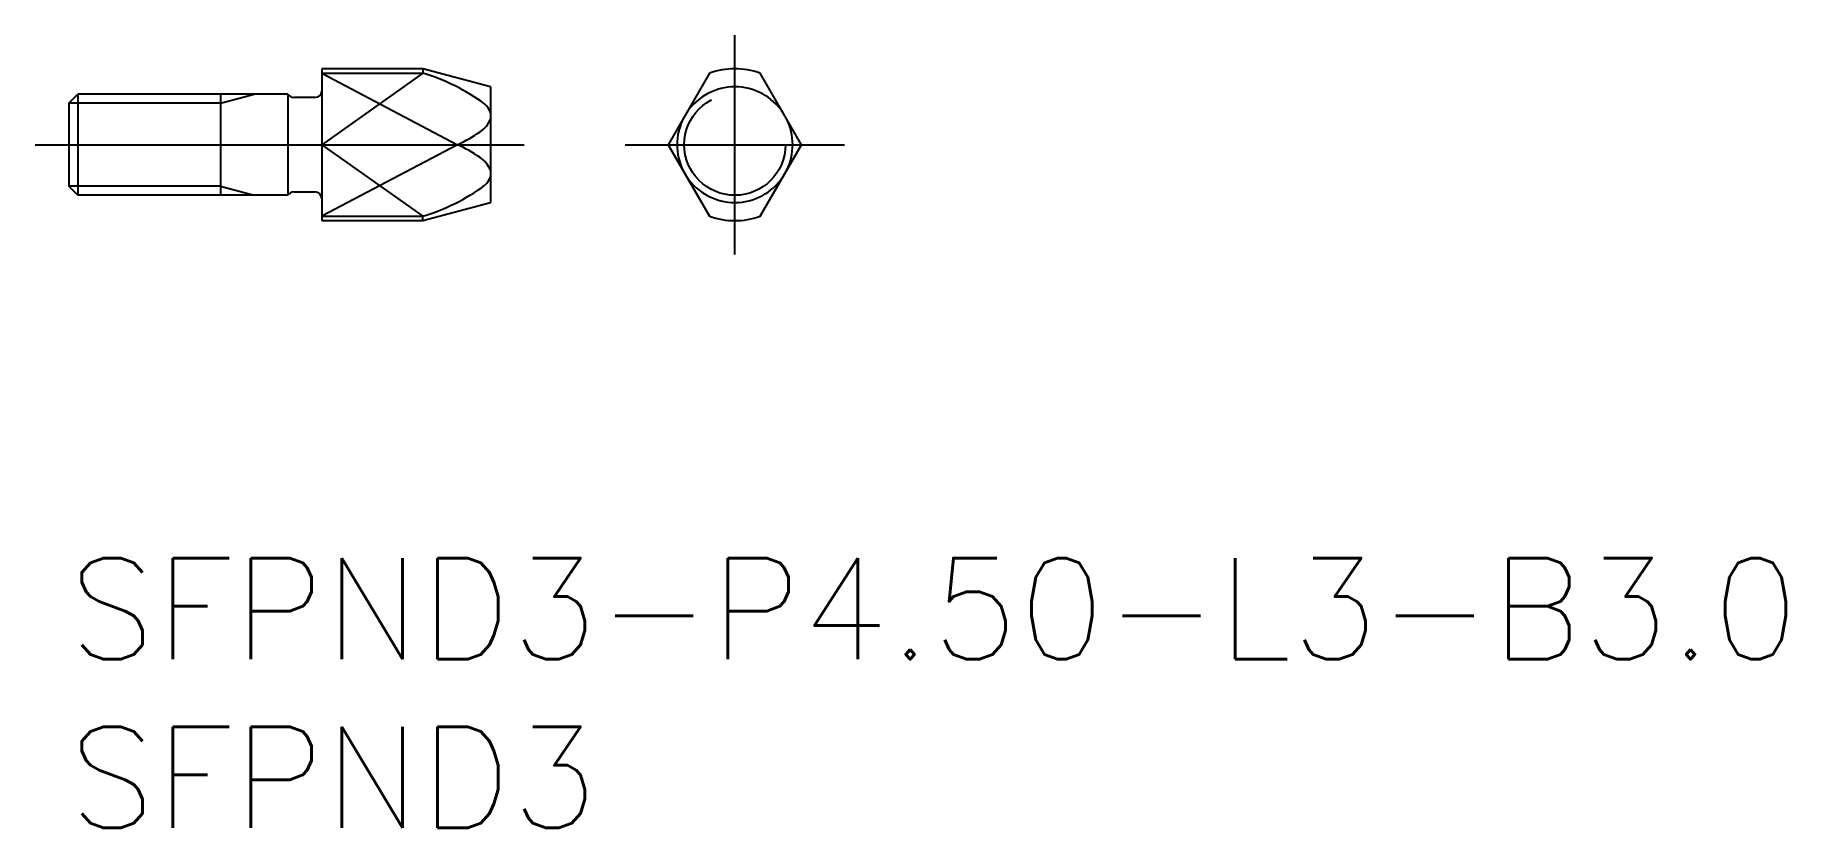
# Model space of a CAD drawing. Extents: x -1 to 50.9, y -8 to 15.5.
import ezdxf

# ---------------------------------------------------------------- set-up
doc = ezdxf.new("R2010")
doc.units = 0
doc.header["$LTSCALE"] = 0.5
doc.linetypes.add('CENTER', pattern=[50.8, 31.75, -6.35, 6.35, -6.35])
doc.linetypes.add('DASHED', pattern=[19.05, 12.7, -6.35])
for name, color, linetype in [('MSM_CENTER', 1, 'CENTER'), ('MSM_CONTINUOUS', 7, 'CONTINUOUS'), ('MSM_DASHED', 4, 'DASHED'), ('MSM_NARROW', 5, 'CONTINUOUS'), ('MSM_PART_NUMBER', 7, 'CONTINUOUS')]:
    doc.layers.add(name, color=color, linetype=linetype)
doc.styles.get("Standard").update_dxf_attribs({"font": 'txt.shx', "height": 0.5, "bigfont": 'bigfont.shx'})

# ---------------------------------------------------------------- blocks, each defined once
blk = doc.blocks.new('*U17')
at = {"layer": 'MSM_PART_NUMBER'}
blk.add_text('SFPND3-P4.50-L3-B3.0', height=3, dxfattribs=at).set_placement((0, -3))
blk = doc.blocks.new('*U18')
at = {"layer": 'MSM_PART_NUMBER'}
blk.add_text('SFPND3', height=3, dxfattribs=at).set_placement((0, -8))

msp = doc.modelspace()

# ---------------------------------------------------------------- linework, layer by layer
at = {"layer": 'MSM_CENTER'}
for p, q in [((19.75, 9), (19.75, 15.5)), ((-1, 12.25), (13.5, 12.25)), ((16.5, 12.25), (23, 12.25))]:
    msp.add_line(p, q, dxfattribs=at)
at = {"layer": 'MSM_CONTINUOUS'}
for p, q in [((10.5, 14.5), (7.5, 14.5)), ((7.5, 14.5), (7.5, 10)), ((7.5, 14.371), (10.5, 14.371)), ((12.5, 13.964), (10.5, 14.5)), ((10.5, 14.5), (10.5, 14.371)), ((19, 14.371), (17.775, 12.25)), ((21.725, 12.25), (20.5, 14.371)), ((0, 13.479), (0.27, 13.75)), ((0.27, 13.75), (0.27, 10.75)), ((6.5, 13.75), (0.27, 13.75)), ((4.5, 13.75), (4.5, 10.75)), ((6.5, 13.75), (6.5, 10.75)), ((7.3, 13.65), (6.673, 13.65)), ((12.5, 13.964), (12.5, 10.536)), ((0, 13.479), (0, 11.021)), ((7.5, 12.25), (11.527, 12.25)), ((17.775, 12.25), (19, 10.129)), ((20.5, 10.129), (21.725, 12.25)), ((0.27, 10.75), (0, 11.021)), ((6.5, 10.75), (0.27, 10.75)), ((6.673, 10.85), (7.3, 10.85)), ((10.5, 10), (12.5, 10.536)), ((7.5, 10.129), (10.5, 10.129)), ((7.5, 10), (10.5, 10)), ((10.5, 10), (10.5, 10.129))]:
    msp.add_line(p, q, dxfattribs=at)
for centre, radius, start, end in [((8.73, 8.525), 6.108, 53.7938, 73.1594), ((19.75, 12.25), 2.25, 70.5288, 109.4712), ((6.673, 13.85), 0.2, 210, 270), ((7.3, 13.85), 0.2, 270, 0), ((19.75, 12.25), 1.714, 33.8768, 146.1232), ((11.776, 13.284), 0.776, 302.7359, 338.9296), ((11.951, 13.025), 0.578, 18.2153, 47.9001), ((19.75, 12.25), 1.714, 153.8768, 206.1232), ((19.75, 12.25), 1.714, 333.8768, 26.1232), ((9.687, 16.256), 4.408, 294.6777, 304.6865), ((9.687, 8.244), 4.408, 55.3135, 65.3223), ((11.776, 11.216), 0.776, 21.0704, 57.2641), ((8.73, 15.975), 6.108, 286.8406, 306.2062), ((11.951, 11.475), 0.578, 312.0999, 341.7847), ((19.75, 12.25), 1.714, 213.8768, 326.1232), ((6.673, 10.65), 0.2, 90, 150), ((7.3, 10.65), 0.2, 0, 90), ((19.75, 12.25), 2.25, 250.5288, 289.4712)]:
    msp.add_arc(centre, radius, start, end, dxfattribs=at)
at = {"layer": 'MSM_DASHED'}
msp.add_circle((19.75, 12.25), 1.5, dxfattribs=at)
at = {"layer": 'MSM_NARROW'}
for p, q in [((10.5, 14.371), (7.5, 12.25)), ((7.5, 14.371), (11.527, 12.25)), ((4.5, 13.479), (5.5, 13.75)), ((4.5, 13.479), (0, 13.479)), ((7.5, 12.25), (10.5, 10.129)), ((11.527, 12.25), (7.5, 10.129)), ((4.5, 11.021), (0, 11.021)), ((4.5, 11.021), (5.5, 10.75))]:
    msp.add_line(p, q, dxfattribs=at)

# ---------------------------------------------------------------- block references
at = {"layer": 'MSM_CONTINUOUS'}
for name in ['*U17', '*U18']:
    msp.add_blockref(name, (0, 0), dxfattribs=at)

doc.saveas('drawing.dxf')
